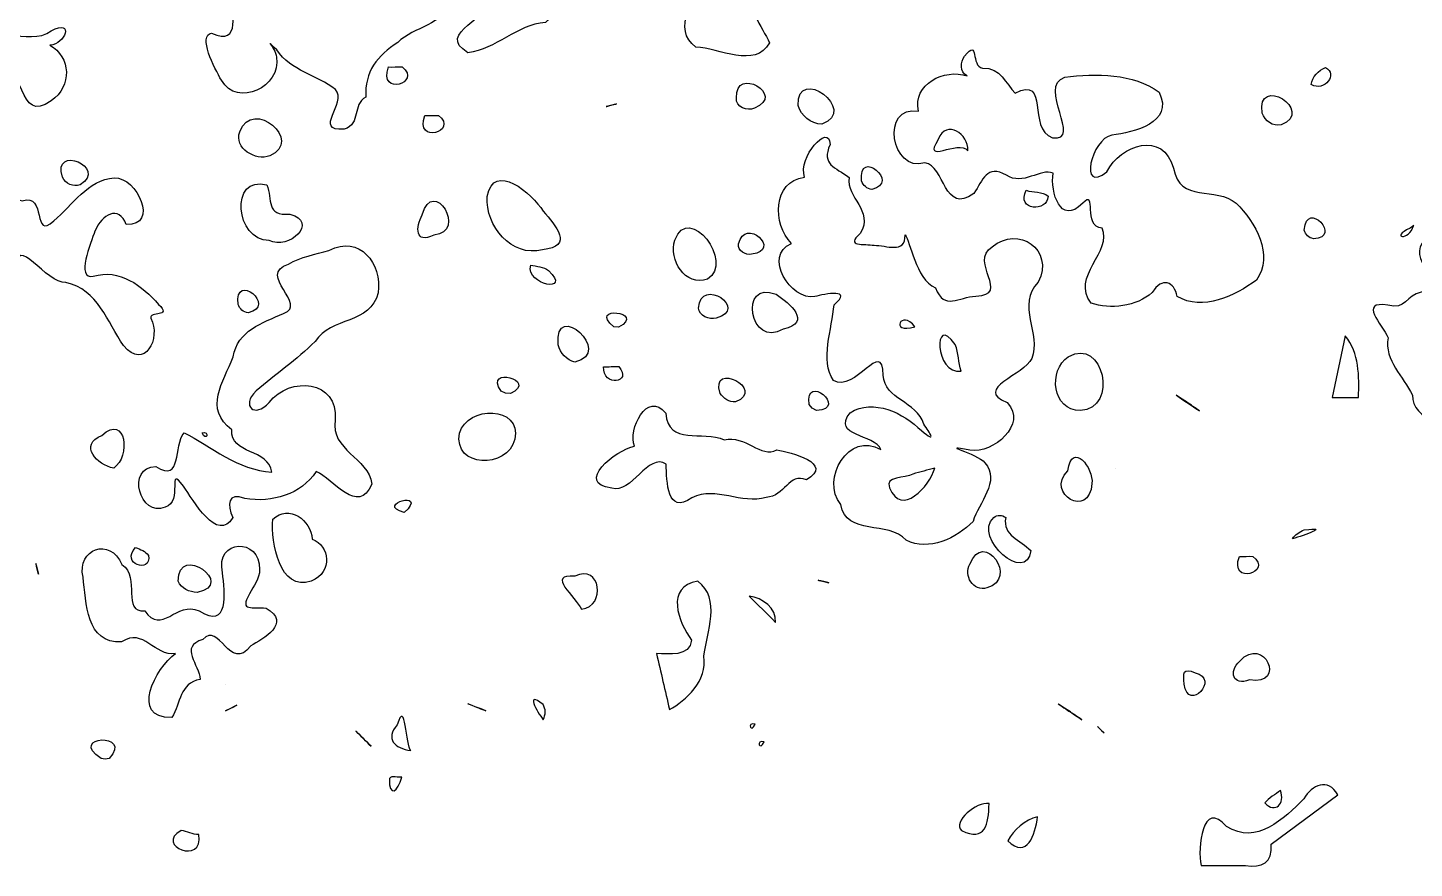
# Model space of a CAD drawing. Header units: centimetres. Extents: x -10.8 to 7.1, y -6.8 to 6.6.
# Drawn here: x 4.316 to 6.189, y -3.672 to -2.536 of the extents above; entities that cross this region are included whole.
import ezdxf

# ---------------------------------------------------------------- set-up
doc = ezdxf.new("R2010")
doc.units = ezdxf.units.CM
doc.header["$MEASUREMENT"] = 0
doc.layers.add('Layer 1', color=7, linetype='Continuous')

msp = doc.modelspace()

# ---------------------------------------------------------------- linework, layer by layer
at = {"layer": 'Layer 1'}
for points, knots in [([(4.99294, -2.31314), (4.96408, -2.28525), (4.92739, -2.31764), (4.92116, -2.34371), (4.92116, -2.34371), (4.90076, -2.35553), (4.92448, -2.40089), (4.8873, -2.38538), (4.8873, -2.38538), (4.86462, -2.39918), (4.88718, -2.45738), (4.84408, -2.43709), (4.84408, -2.43709), (4.81218, -2.44598), (4.83576, -2.49399), (4.81151, -2.5073), (4.81151, -2.5073), (4.82644, -2.46663), (4.79527, -2.4284), (4.75398, -2.42722), (4.75398, -2.42722), (4.7174, -2.41538), (4.69341, -2.44945), (4.70575, -2.47947), (4.70575, -2.47947), (4.67449, -2.47419), (4.63467, -2.46385), (4.62869, -2.42695), (4.62869, -2.42695), (4.63778, -2.38119), (4.65529, -2.47462), (4.67782, -2.43309), (4.67782, -2.43309), (4.70059, -2.38927), (4.64803, -2.37317), (4.61986, -2.36184), (4.61986, -2.36184), (4.58355, -2.34779), (4.54706, -2.42109), (4.58501, -2.42871), (4.58501, -2.42871), (4.61522, -2.4319), (4.56789, -2.46894), (4.58578, -2.48914), (4.58578, -2.48914), (4.59334, -2.51341), (4.60473, -2.56267), (4.56423, -2.54361), (4.56423, -2.54361), (4.54538, -2.54674), (4.56796, -2.59119), (4.57741, -2.60732), (4.57741, -2.60732), (4.59907, -2.64534), (4.65897, -2.61555), (4.6518, -2.57628), (4.6518, -2.57628), (4.65009, -2.5611), (4.63238, -2.54835), (4.6522, -2.5663), (4.6522, -2.5663), (4.67139, -2.59528), (4.70681, -2.60022), (4.73158, -2.61984), (4.73158, -2.61984), (4.74827, -2.63833), (4.70018, -2.67627), (4.74328, -2.67365), (4.74328, -2.67365), (4.76682, -2.66578), (4.75342, -2.6407), (4.77265, -2.6301), (4.77265, -2.6301), (4.77039, -2.59653), (4.78832, -2.57346), (4.81578, -2.55637), (4.81578, -2.55637), (4.83725, -2.53449), (4.87832, -2.53342), (4.88721, -2.50011), (4.88721, -2.50011), (4.89105, -2.4877), (4.8603, -2.45449), (4.88698, -2.47571), (4.88698, -2.47571), (4.901, -2.49623), (4.92306, -2.49264), (4.94174, -2.4936), (4.94174, -2.4936), (4.94508, -2.5244), (4.86461, -2.54258), (4.91053, -2.5702), (4.91053, -2.5702), (4.94867, -2.5661), (4.97621, -2.5319), (5.01502, -2.52951), (5.01502, -2.52951), (5.03662, -2.51268), (5.0071, -2.46965), (5.04455, -2.47154), (5.04455, -2.47154), (5.08258, -2.45377), (5.0641, -2.41558), (5.03414, -2.40528), (5.03414, -2.40528), (5.02858, -2.38289), (5.01069, -2.36161), (4.99755, -2.35172), (4.99755, -2.35172), (4.99992, -2.339), (5.0029, -2.32358), (4.99294, -2.31312), (4.99294, -2.31312), (4.99294, -2.31312), (4.99294, -2.31314), (4.99294, -2.31314)], [0, 0, 0, 0, 0.0333333, 0.0333333, 0.0333333, 0.0333333, 0.0666667, 0.0666667, 0.0666667, 0.0666667, 0.1, 0.1, 0.1, 0.1, 0.1333333, 0.1333333, 0.1333333, 0.1333333, 0.1666667, 0.1666667, 0.1666667, 0.1666667, 0.2, 0.2, 0.2, 0.2, 0.2333333, 0.2333333, 0.2333333, 0.2333333, 0.2666667, 0.2666667, 0.2666667, 0.2666667, 0.3, 0.3, 0.3, 0.3, 0.3333333, 0.3333333, 0.3333333, 0.3333333, 0.3666667, 0.3666667, 0.3666667, 0.3666667, 0.4, 0.4, 0.4, 0.4, 0.4333333, 0.4333333, 0.4333333, 0.4333333, 0.4666667, 0.4666667, 0.4666667, 0.4666667, 0.5, 0.5, 0.5, 0.5, 0.5333333, 0.5333333, 0.5333333, 0.5333333, 0.5666667, 0.5666667, 0.5666667, 0.5666667, 0.6, 0.6, 0.6, 0.6, 0.6333333, 0.6333333, 0.6333333, 0.6333333, 0.6666667, 0.6666667, 0.6666667, 0.6666667, 0.7, 0.7, 0.7, 0.7, 0.7333333, 0.7333333, 0.7333333, 0.7333333, 0.7666667, 0.7666667, 0.7666667, 0.7666667, 0.8, 0.8, 0.8, 0.8, 0.8333333, 0.8333333, 0.8333333, 0.8333333, 0.8666667, 0.8666667, 0.8666667, 0.8666667, 0.9, 0.9, 0.9, 0.9, 0.9333333, 0.9333333, 0.9333333, 0.9333333, 1, 1, 1, 1]), ([(4.31351, -2.50822), (4.33965, -2.47589), (4.29441, -2.43265), (4.26039, -2.45277), (4.26039, -2.45277), (4.23369, -2.45612), (4.20414, -2.48355), (4.22944, -2.50726), (4.22944, -2.50726), (4.22092, -2.54022), (4.22626, -2.59592), (4.27358, -2.57957), (4.27358, -2.57957), (4.31229, -2.58145), (4.3016, -2.66946), (4.34763, -2.63501), (4.34763, -2.63501), (4.37626, -2.61579), (4.374, -2.57581), (4.34575, -2.55986), (4.34575, -2.55986), (4.36678, -2.55944), (4.37911, -2.52414), (4.34769, -2.54043), (4.34769, -2.54043), (4.33195, -2.55326), (4.31074, -2.546), (4.29196, -2.54788), (4.29196, -2.54788), (4.27602, -2.5412), (4.26948, -2.50601), (4.30014, -2.51513), (4.30014, -2.51513), (4.30014, -2.51513), (4.30725, -2.51253), (4.30725, -2.51253), (4.30725, -2.51253), (4.30725, -2.51253), (4.31352, -2.50822), (4.31352, -2.50822), (4.31352, -2.50822), (4.31352, -2.50822), (4.31351, -2.50822), (4.31351, -2.50822)], [0, 0, 0, 0, 0.0833333, 0.0833333, 0.0833333, 0.0833333, 0.1666667, 0.1666667, 0.1666667, 0.1666667, 0.25, 0.25, 0.25, 0.25, 0.3333333, 0.3333333, 0.3333333, 0.3333333, 0.4166667, 0.4166667, 0.4166667, 0.4166667, 0.5, 0.5, 0.5, 0.5, 0.5833333, 0.5833333, 0.5833333, 0.5833333, 0.6666667, 0.6666667, 0.6666667, 0.6666667, 0.75, 0.75, 0.75, 0.75, 0.8333333, 0.8333333, 0.8333333, 0.8333333, 1, 1, 1, 1]), ([(5.23676, -2.47071), (5.21417, -2.4912), (5.18524, -2.53944), (5.21843, -2.56253), (5.21843, -2.56253), (5.24885, -2.56388), (5.29916, -2.59229), (5.31765, -2.55678), (5.31765, -2.55678), (5.3092, -2.53564), (5.27996, -2.50622), (5.30706, -2.48228), (5.30706, -2.48228), (5.28446, -2.47561), (5.26075, -2.46263), (5.23675, -2.47071), (5.23675, -2.47071), (5.23675, -2.47071), (5.23676, -2.47071), (5.23676, -2.47071)], [0, 0, 0, 0, 0.1666667, 0.1666667, 0.1666667, 0.1666667, 0.3333333, 0.3333333, 0.3333333, 0.3333333, 0.5, 0.5, 0.5, 0.5, 0.6666667, 0.6666667, 0.6666667, 0.6666667, 1, 1, 1, 1]), ([(5.75538, -2.48364), (5.70913, -2.48402), (5.75484, -2.55429), (5.76772, -2.50666), (5.76772, -2.50666), (5.77449, -2.49379), (5.77368, -2.48082), (5.75538, -2.48364)], [0, 0, 0, 0, 0.3333333, 0.3333333, 0.3333333, 0.3333333, 1, 1, 1, 1]), ([(5.58457, -2.60139), (5.55408, -2.59132), (5.51079, -2.6125), (5.51897, -2.6491), (5.51897, -2.6491), (5.46755, -2.63961), (5.48171, -2.73373), (5.52773, -2.71878), (5.52773, -2.71878), (5.55444, -2.72288), (5.55325, -2.78981), (5.59387, -2.76044), (5.59387, -2.76044), (5.60582, -2.74211), (5.61123, -2.72096), (5.63788, -2.73545), (5.63788, -2.73545), (5.65948, -2.75088), (5.68418, -2.7255), (5.7007, -2.73282), (5.7007, -2.73282), (5.69732, -2.75828), (5.71006, -2.80471), (5.74089, -2.77351), (5.74089, -2.77351), (5.76048, -2.75316), (5.74089, -2.80556), (5.76689, -2.80729), (5.76689, -2.80729), (5.78244, -2.83684), (5.72368, -2.87411), (5.75235, -2.90829), (5.75235, -2.90829), (5.7773, -2.91755), (5.8139, -2.91302), (5.8346, -2.89412), (5.8346, -2.89412), (5.84797, -2.8727), (5.86456, -2.8791), (5.86843, -2.89948), (5.86843, -2.89948), (5.9025, -2.92007), (5.94682, -2.89835), (5.97534, -2.8775), (5.97534, -2.8775), (5.99954, -2.84346), (5.97385, -2.7987), (5.94822, -2.77361), (5.94822, -2.77361), (5.92075, -2.75005), (5.87147, -2.77417), (5.86352, -2.72616), (5.86352, -2.72616), (5.84963, -2.67499), (5.79204, -2.69435), (5.77345, -2.73112), (5.77345, -2.73112), (5.73498, -2.76203), (5.75246, -2.68566), (5.78025, -2.68166), (5.78025, -2.68166), (5.80964, -2.67746), (5.86477, -2.6656), (5.84394, -2.62338), (5.84394, -2.62338), (5.80955, -2.59779), (5.75813, -2.5981), (5.71659, -2.60307), (5.71659, -2.60307), (5.6786, -2.61593), (5.74176, -2.6906), (5.69998, -2.68518), (5.69998, -2.68518), (5.66493, -2.67247), (5.69676, -2.60093), (5.6494, -2.62465), (5.6494, -2.62465), (5.63713, -2.6126), (5.63027, -2.58989), (5.6056, -2.59087), (5.6056, -2.59087), (5.58903, -2.58868), (5.60127, -2.5496), (5.5812, -2.57472), (5.5812, -2.57472), (5.5756, -2.58274), (5.57447, -2.59637), (5.58456, -2.60139), (5.58456, -2.60139), (5.58456, -2.60139), (5.58457, -2.60139), (5.58457, -2.60139)], [0, 0, 0, 0, 0.0416667, 0.0416667, 0.0416667, 0.0416667, 0.0833333, 0.0833333, 0.0833333, 0.0833333, 0.125, 0.125, 0.125, 0.125, 0.1666667, 0.1666667, 0.1666667, 0.1666667, 0.2083333, 0.2083333, 0.2083333, 0.2083333, 0.25, 0.25, 0.25, 0.25, 0.2916667, 0.2916667, 0.2916667, 0.2916667, 0.3333333, 0.3333333, 0.3333333, 0.3333333, 0.375, 0.375, 0.375, 0.375, 0.4166667, 0.4166667, 0.4166667, 0.4166667, 0.4583333, 0.4583333, 0.4583333, 0.4583333, 0.5, 0.5, 0.5, 0.5, 0.5416667, 0.5416667, 0.5416667, 0.5416667, 0.5833333, 0.5833333, 0.5833333, 0.5833333, 0.625, 0.625, 0.625, 0.625, 0.6666667, 0.6666667, 0.6666667, 0.6666667, 0.7083333, 0.7083333, 0.7083333, 0.7083333, 0.75, 0.75, 0.75, 0.75, 0.7916667, 0.7916667, 0.7916667, 0.7916667, 0.8333333, 0.8333333, 0.8333333, 0.8333333, 0.875, 0.875, 0.875, 0.875, 0.9166667, 0.9166667, 0.9166667, 0.9166667, 1, 1, 1, 1]), ([(4.80326, -2.58946), (4.78856, -2.62978), (4.84969, -2.61076), (4.82142, -2.58946), (4.82142, -2.58946), (4.81537, -2.58931), (4.80931, -2.58962), (4.80326, -2.58946)], [0, 0, 0, 0, 0.3333333, 0.3333333, 0.3333333, 0.3333333, 1, 1, 1, 1]), ([(5.29754, -2.64516), (5.34104, -2.62724), (5.27094, -2.58729), (5.27303, -2.63126), (5.27303, -2.63126), (5.27188, -2.64369), (5.28777, -2.6496), (5.29754, -2.64516)], [0, 0, 0, 0, 0.3333333, 0.3333333, 0.3333333, 0.3333333, 1, 1, 1, 1]), ([(5.38832, -2.66658), (5.43938, -2.64831), (5.35398, -2.58559), (5.35651, -2.6416), (5.35651, -2.6416), (5.36035, -2.6554), (5.3738, -2.66657), (5.38832, -2.66658)], [0, 0, 0, 0, 0.3333333, 0.3333333, 0.3333333, 0.3333333, 1, 1, 1, 1]), ([(6.00871, -2.66783), (6.05603, -2.64804), (5.97462, -2.59901), (5.98331, -2.65179), (5.98331, -2.65179), (5.9865, -2.66216), (5.99772, -2.67025), (6.00871, -2.66783)], [0, 0, 0, 0, 0.3333333, 0.3333333, 0.3333333, 0.3333333, 1, 1, 1, 1]), ([(6.04961, -2.61332), (6.06761, -2.62339), (6.08604, -2.59892), (6.06867, -2.59016), (6.06867, -2.59016), (6.05944, -2.59407), (6.05063, -2.60296), (6.04961, -2.61332)], [0, 0, 0, 0, 0.3333333, 0.3333333, 0.3333333, 0.3333333, 1, 1, 1, 1]), ([(4.64276, -2.70945), (4.68938, -2.68974), (4.61982, -2.63003), (4.60213, -2.67694), (4.60213, -2.67694), (4.59443, -2.69902), (4.62375, -2.71705), (4.64276, -2.70945)], [0, 0, 0, 0, 0.3333333, 0.3333333, 0.3333333, 0.3333333, 1, 1, 1, 1]), ([(5.097, -2.6429), (5.11668, -2.63798), (5.11448, -2.63853), (5.09804, -2.64264), (5.09804, -2.64264), (5.09804, -2.64264), (5.097, -2.6429), (5.097, -2.6429)], [0, 0, 0, 0, 0.3333333, 0.3333333, 0.3333333, 0.3333333, 1, 1, 1, 1]), ([(4.85237, -2.65483), (4.83767, -2.69515), (4.8988, -2.67613), (4.87053, -2.65483), (4.87053, -2.65483), (4.86448, -2.65468), (4.85842, -2.65499), (4.85237, -2.65483)], [0, 0, 0, 0, 0.3333333, 0.3333333, 0.3333333, 0.3333333, 1, 1, 1, 1]), ([(5.5858, -2.70254), (5.57285, -2.68615), (5.52295, -2.72306), (5.54564, -2.68734), (5.54564, -2.68734), (5.55684, -2.65916), (5.58723, -2.68041), (5.5858, -2.70254)], [0, 0, 0, 0, 0.3333333, 0.3333333, 0.3333333, 0.3333333, 1, 1, 1, 1]), ([(4.2083, -2.75123), (4.25356, -2.72846), (4.21111, -2.6727), (4.17297, -2.70199), (4.17297, -2.70199), (4.13481, -2.71109), (4.10877, -2.74229), (4.08509, -2.76447), (4.08509, -2.76447), (4.06177, -2.7554), (4.01414, -2.7629), (4.03802, -2.79631), (4.03802, -2.79631), (4.05483, -2.81886), (4.08155, -2.79667), (4.09114, -2.78803), (4.09114, -2.78803), (4.12599, -2.79742), (4.1618, -2.80981), (4.1888, -2.83409), (4.1888, -2.83409), (4.15066, -2.86688), (4.19636, -2.9151), (4.23513, -2.92358), (4.23513, -2.92358), (4.27611, -2.95008), (4.31142, -2.90155), (4.30181, -2.86252), (4.30181, -2.86252), (4.29768, -2.81128), (4.34203, -2.88331), (4.36727, -2.88067), (4.36727, -2.88067), (4.41072, -2.89006), (4.42336, -2.93382), (4.44533, -2.9658), (4.44533, -2.9658), (4.47338, -3.00033), (4.49653, -2.95575), (4.48211, -2.92869), (4.48211, -2.92869), (4.47929, -2.91956), (4.5118, -2.92798), (4.49253, -2.91013), (4.49253, -2.91013), (4.47094, -2.88502), (4.43929, -2.8614), (4.40428, -2.87209), (4.40428, -2.87209), (4.38065, -2.87688), (4.40093, -2.82648), (4.4067, -2.8114), (4.4067, -2.8114), (4.41589, -2.78832), (4.43883, -2.77543), (4.44901, -2.80236), (4.44901, -2.80236), (4.49355, -2.80427), (4.46362, -2.7378), (4.43274, -2.73938), (4.43274, -2.73938), (4.39691, -2.74167), (4.37658, -2.7763), (4.35095, -2.7971), (4.35095, -2.7971), (4.32125, -2.82535), (4.34216, -2.75825), (4.3085, -2.77044), (4.3085, -2.77044), (4.27332, -2.75971), (4.23191, -2.76659), (4.20305, -2.78233), (4.20305, -2.78233), (4.20134, -2.77215), (4.20275, -2.76007), (4.20831, -2.75125), (4.20831, -2.75125), (4.20831, -2.75125), (4.2083, -2.75123), (4.2083, -2.75123)], [0, 0, 0, 0, 0.047619, 0.047619, 0.047619, 0.047619, 0.0952381, 0.0952381, 0.0952381, 0.0952381, 0.1428571, 0.1428571, 0.1428571, 0.1428571, 0.1904762, 0.1904762, 0.1904762, 0.1904762, 0.2380952, 0.2380952, 0.2380952, 0.2380952, 0.2857143, 0.2857143, 0.2857143, 0.2857143, 0.3333333, 0.3333333, 0.3333333, 0.3333333, 0.3809524, 0.3809524, 0.3809524, 0.3809524, 0.4285714, 0.4285714, 0.4285714, 0.4285714, 0.4761905, 0.4761905, 0.4761905, 0.4761905, 0.5238095, 0.5238095, 0.5238095, 0.5238095, 0.5714286, 0.5714286, 0.5714286, 0.5714286, 0.6190476, 0.6190476, 0.6190476, 0.6190476, 0.6666667, 0.6666667, 0.6666667, 0.6666667, 0.7142857, 0.7142857, 0.7142857, 0.7142857, 0.7619048, 0.7619048, 0.7619048, 0.7619048, 0.8095238, 0.8095238, 0.8095238, 0.8095238, 0.8571429, 0.8571429, 0.8571429, 0.8571429, 0.9047619, 0.9047619, 0.9047619, 0.9047619, 1, 1, 1, 1]), ([(5.36515, -2.73832), (5.3216, -2.74373), (5.32206, -2.8022), (5.34726, -2.82777), (5.34726, -2.82777), (5.30895, -2.84418), (5.3461, -2.90547), (5.37902, -2.89962), (5.37902, -2.89962), (5.39221, -2.89592), (5.43238, -2.88845), (5.40492, -2.91055), (5.40492, -2.91055), (5.4026, -2.94317), (5.38557, -2.98631), (5.40402, -3.01274), (5.40402, -3.01274), (5.43342, -3.03121), (5.47058, -2.9539), (5.47145, -3.00586), (5.47145, -3.00586), (5.47314, -3.03928), (5.5166, -3.04077), (5.52611, -3.07174), (5.52611, -3.07174), (5.5347, -3.08376), (5.54439, -3.09849), (5.52301, -3.08069), (5.52301, -3.08069), (5.49848, -3.05657), (5.4584, -3.03703), (5.42658, -3.05644), (5.42658, -3.05644), (5.40096, -3.08908), (5.45997, -3.08504), (5.46835, -3.10625), (5.46835, -3.10625), (5.42479, -3.08039), (5.38669, -3.14625), (5.41391, -3.18056), (5.41391, -3.18056), (5.42148, -3.22362), (5.47799, -3.20161), (5.50252, -3.22864), (5.50252, -3.22864), (5.53239, -3.24439), (5.57117, -3.22569), (5.59274, -3.20326), (5.59274, -3.20326), (5.59985, -3.17831), (5.63036, -3.14928), (5.60876, -3.12414), (5.60876, -3.12414), (5.5976, -3.11104), (5.54325, -3.09851), (5.58852, -3.10708), (5.58852, -3.10708), (5.61967, -3.11207), (5.66681, -3.07202), (5.63878, -3.04281), (5.63878, -3.04281), (5.59198, -3.02362), (5.66286, -3.00558), (5.67197, -2.98333), (5.67197, -2.98333), (5.68532, -2.94965), (5.65027, -2.91122), (5.68086, -2.88018), (5.68086, -2.88018), (5.70284, -2.83627), (5.65394, -2.80287), (5.61869, -2.83229), (5.61869, -2.83229), (5.5858, -2.8532), (5.64582, -2.89743), (5.59636, -2.89888), (5.59636, -2.89888), (5.57361, -2.90017), (5.55392, -2.91905), (5.54188, -2.88798), (5.54188, -2.88798), (5.51465, -2.87526), (5.50846, -2.82456), (5.50084, -2.81633), (5.50084, -2.81633), (5.50148, -2.84268), (5.47524, -2.82997), (5.45927, -2.83035), (5.45927, -2.83035), (5.44602, -2.82783), (5.41887, -2.83294), (5.44043, -2.81442), (5.44043, -2.81442), (5.45909, -2.78275), (5.42102, -2.76658), (5.42516, -2.73866), (5.42516, -2.73866), (5.40643, -2.72425), (5.38748, -2.722), (5.39958, -2.6941), (5.39958, -2.6941), (5.39819, -2.66371), (5.35575, -2.71194), (5.36515, -2.73831), (5.36515, -2.73831), (5.36515, -2.73831), (5.36515, -2.73832), (5.36515, -2.73832)], [0, 0, 0, 0, 0.0357143, 0.0357143, 0.0357143, 0.0357143, 0.0714286, 0.0714286, 0.0714286, 0.0714286, 0.1071429, 0.1071429, 0.1071429, 0.1071429, 0.1428571, 0.1428571, 0.1428571, 0.1428571, 0.1785714, 0.1785714, 0.1785714, 0.1785714, 0.2142857, 0.2142857, 0.2142857, 0.2142857, 0.25, 0.25, 0.25, 0.25, 0.2857143, 0.2857143, 0.2857143, 0.2857143, 0.3214286, 0.3214286, 0.3214286, 0.3214286, 0.3571429, 0.3571429, 0.3571429, 0.3571429, 0.3928571, 0.3928571, 0.3928571, 0.3928571, 0.4285714, 0.4285714, 0.4285714, 0.4285714, 0.4642857, 0.4642857, 0.4642857, 0.4642857, 0.5, 0.5, 0.5, 0.5, 0.5357143, 0.5357143, 0.5357143, 0.5357143, 0.5714286, 0.5714286, 0.5714286, 0.5714286, 0.6071429, 0.6071429, 0.6071429, 0.6071429, 0.6428571, 0.6428571, 0.6428571, 0.6428571, 0.6785714, 0.6785714, 0.6785714, 0.6785714, 0.7142857, 0.7142857, 0.7142857, 0.7142857, 0.75, 0.75, 0.75, 0.75, 0.7857143, 0.7857143, 0.7857143, 0.7857143, 0.8214286, 0.8214286, 0.8214286, 0.8214286, 0.8571429, 0.8571429, 0.8571429, 0.8571429, 0.8928571, 0.8928571, 0.8928571, 0.8928571, 0.9285714, 0.9285714, 0.9285714, 0.9285714, 1, 1, 1, 1]), ([(4.38665, -2.74849), (4.42528, -2.72521), (4.34837, -2.69313), (4.36277, -2.73841), (4.36277, -2.73841), (4.36681, -2.7469), (4.37765, -2.75243), (4.38665, -2.74849)], [0, 0, 0, 0, 0.3333333, 0.3333333, 0.3333333, 0.3333333, 1, 1, 1, 1]), ([(5.01212, -2.78406), (4.99749, -2.76097), (4.94551, -2.71546), (4.93652, -2.76459), (4.93652, -2.76459), (4.93407, -2.80389), (4.96912, -2.84735), (5.01109, -2.83632), (5.01109, -2.83632), (5.05468, -2.83197), (5.02863, -2.8039), (5.01213, -2.78406), (5.01213, -2.78406), (5.01213, -2.78406), (5.01212, -2.78406), (5.01212, -2.78406)], [0, 0, 0, 0, 0.2, 0.2, 0.2, 0.2, 0.4, 0.4, 0.4, 0.4, 0.6, 0.6, 0.6, 0.6, 1, 1, 1, 1]), ([(5.45595, -2.75475), (5.49566, -2.74602), (5.43689, -2.69794), (5.44222, -2.74334), (5.44222, -2.74334), (5.44416, -2.74927), (5.44951, -2.75434), (5.45595, -2.75475)], [0, 0, 0, 0, 0.3333333, 0.3333333, 0.3333333, 0.3333333, 1, 1, 1, 1]), ([(6.26081, -2.75001), (6.23815, -2.78868), (6.29773, -2.76607), (6.30089, -2.80033), (6.30089, -2.80033), (6.32153, -2.81313), (6.33779, -2.84989), (6.30124, -2.85601), (6.30124, -2.85601), (6.26214, -2.86951), (6.23659, -2.9205), (6.22595, -2.94387), (6.22595, -2.94387), (6.19436, -2.9436), (6.2233, -3.00092), (6.24921, -2.99557), (6.24921, -2.99557), (6.27556, -2.99725), (6.28465, -3.04484), (6.26592, -3.04351), (6.26592, -3.04351), (6.26329, -3.01385), (6.21007, -3.00267), (6.23086, -3.0434), (6.23086, -3.0434), (6.24707, -3.08931), (6.18398, -3.06412), (6.18621, -3.03261), (6.18621, -3.03261), (6.17404, -3.00772), (6.14808, -2.9859), (6.15323, -2.95529), (6.15323, -2.95529), (6.145, -2.93676), (6.11259, -2.90536), (6.15311, -2.91103), (6.15311, -2.91103), (6.17712, -2.9184), (6.17757, -2.89759), (6.19794, -2.89347), (6.19794, -2.89347), (6.23936, -2.88416), (6.17289, -2.8477), (6.20428, -2.82253), (6.20428, -2.82253), (6.23538, -2.80782), (6.23976, -2.77668), (6.22782, -2.74586), (6.22782, -2.74586), (6.22251, -2.721), (6.25235, -2.74963), (6.26078, -2.75002), (6.26078, -2.75002), (6.26078, -2.75002), (6.26081, -2.75001), (6.26081, -2.75001)], [0, 0, 0, 0, 0.0666667, 0.0666667, 0.0666667, 0.0666667, 0.1333333, 0.1333333, 0.1333333, 0.1333333, 0.2, 0.2, 0.2, 0.2, 0.2666667, 0.2666667, 0.2666667, 0.2666667, 0.3333333, 0.3333333, 0.3333333, 0.3333333, 0.4, 0.4, 0.4, 0.4, 0.4666667, 0.4666667, 0.4666667, 0.4666667, 0.5333333, 0.5333333, 0.5333333, 0.5333333, 0.6, 0.6, 0.6, 0.6, 0.6666667, 0.6666667, 0.6666667, 0.6666667, 0.7333333, 0.7333333, 0.7333333, 0.7333333, 0.8, 0.8, 0.8, 0.8, 0.8666667, 0.8666667, 0.8666667, 0.8666667, 1, 1, 1, 1]), ([(4.63881, -2.74876), (4.58835, -2.73472), (4.59611, -2.82464), (4.64198, -2.82376), (4.64198, -2.82376), (4.66786, -2.83803), (4.71029, -2.79865), (4.6698, -2.78817), (4.6698, -2.78817), (4.637, -2.79137), (4.64693, -2.76825), (4.63881, -2.74876)], [0, 0, 0, 0, 0.25, 0.25, 0.25, 0.25, 0.5, 0.5, 0.5, 0.5, 1, 1, 1, 1]), ([(4.86423, -2.81644), (4.91115, -2.81301), (4.86312, -2.73592), (4.84871, -2.78939), (4.84871, -2.78939), (4.83997, -2.80541), (4.83851, -2.82952), (4.86423, -2.81644)], [0, 0, 0, 0, 0.3333333, 0.3333333, 0.3333333, 0.3333333, 1, 1, 1, 1]), ([(5.6645, -2.75597), (5.65017, -2.78415), (5.6939, -2.78572), (5.69399, -2.76407), (5.69399, -2.76407), (5.68628, -2.7574), (5.67388, -2.75931), (5.6645, -2.75597)], [0, 0, 0, 0, 0.3333333, 0.3333333, 0.3333333, 0.3333333, 1, 1, 1, 1]), ([(6.0524, -2.82139), (6.09299, -2.82061), (6.04254, -2.76696), (6.04008, -2.80979), (6.04008, -2.80979), (6.04134, -2.81568), (6.04644, -2.8205), (6.0524, -2.82139)], [0, 0, 0, 0, 0.3333333, 0.3333333, 0.3333333, 0.3333333, 1, 1, 1, 1]), ([(5.2341, -2.8759), (5.27112, -2.85351), (5.20886, -2.77197), (5.18971, -2.82354), (5.18971, -2.82354), (5.18119, -2.84971), (5.20387, -2.88674), (5.2341, -2.8759)], [0, 0, 0, 0, 0.3333333, 0.3333333, 0.3333333, 0.3333333, 1, 1, 1, 1]), ([(5.29364, -2.84248), (5.33589, -2.83741), (5.28428, -2.79054), (5.27612, -2.82847), (5.27612, -2.82847), (5.27422, -2.83783), (5.28558, -2.84395), (5.29364, -2.84248)], [0, 0, 0, 0, 0.3333333, 0.3333333, 0.3333333, 0.3333333, 1, 1, 1, 1]), ([(6.18785, -2.80342), (6.18164, -2.82538), (6.15491, -2.82035), (6.18298, -2.80707), (6.18298, -2.80707), (6.18298, -2.80707), (6.18785, -2.80342), (6.18785, -2.80342)], [0, 0, 0, 0, 0.3333333, 0.3333333, 0.3333333, 0.3333333, 1, 1, 1, 1]), ([(4.66804, -2.85578), (4.62437, -2.8699), (4.6957, -2.91114), (4.66135, -2.92232), (4.66135, -2.92232), (4.63271, -2.9356), (4.59918, -2.94509), (4.59349, -2.98119), (4.59349, -2.98119), (4.57972, -3.01528), (4.5534, -3.05115), (4.59175, -3.07978), (4.59175, -3.07978), (4.5881, -3.11269), (4.64216, -3.10527), (4.6454, -3.13678), (4.6454, -3.13678), (4.60007, -3.13424), (4.56278, -3.1017), (4.52695, -3.08344), (4.52695, -3.08344), (4.51222, -3.10135), (4.52526, -3.15158), (4.48909, -3.12913), (4.48909, -3.12913), (4.44797, -3.12942), (4.46769, -3.19909), (4.50141, -3.18405), (4.50141, -3.18405), (4.5267, -3.17751), (4.50244, -3.125), (4.52631, -3.15566), (4.52631, -3.15566), (4.53915, -3.17446), (4.57243, -3.23346), (4.59302, -3.19813), (4.59302, -3.19813), (4.58448, -3.18097), (4.58587, -3.16332), (4.6091, -3.17254), (4.6091, -3.17254), (4.64615, -3.17827), (4.68486, -3.16704), (4.70548, -3.13593), (4.70548, -3.13593), (4.72811, -3.14571), (4.76245, -3.19635), (4.7806, -3.15281), (4.7806, -3.15281), (4.77589, -3.11736), (4.7245, -3.10722), (4.73105, -3.06626), (4.73105, -3.06626), (4.73619, -3.01219), (4.66973, -3.00646), (4.64193, -3.04258), (4.64193, -3.04258), (4.62273, -3.06473), (4.60334, -3.04739), (4.62433, -3.02705), (4.62433, -3.02705), (4.65038, -3.00435), (4.67934, -2.98495), (4.70405, -2.96041), (4.70405, -2.96041), (4.72542, -2.92675), (4.77931, -2.93713), (4.78908, -2.89458), (4.78908, -2.89458), (4.79444, -2.85508), (4.76467, -2.81584), (4.72274, -2.83719), (4.72274, -2.83719), (4.70431, -2.84286), (4.68474, -2.84565), (4.66804, -2.85578)], [0, 0, 0, 0, 0.05, 0.05, 0.05, 0.05, 0.1, 0.1, 0.1, 0.1, 0.15, 0.15, 0.15, 0.15, 0.2, 0.2, 0.2, 0.2, 0.25, 0.25, 0.25, 0.25, 0.3, 0.3, 0.3, 0.3, 0.35, 0.35, 0.35, 0.35, 0.4, 0.4, 0.4, 0.4, 0.45, 0.45, 0.45, 0.45, 0.5, 0.5, 0.5, 0.5, 0.55, 0.55, 0.55, 0.55, 0.6, 0.6, 0.6, 0.6, 0.65, 0.65, 0.65, 0.65, 0.7, 0.7, 0.7, 0.7, 0.75, 0.75, 0.75, 0.75, 0.8, 0.8, 0.8, 0.8, 0.85, 0.85, 0.85, 0.85, 0.9, 0.9, 0.9, 0.9, 1, 1, 1, 1]), ([(4.61372, -2.92149), (4.65343, -2.91276), (4.59466, -2.86468), (4.59999, -2.91008), (4.59999, -2.91008), (4.60193, -2.91601), (4.60728, -2.92108), (4.61372, -2.92149)], [0, 0, 0, 0, 0.3333333, 0.3333333, 0.3333333, 0.3333333, 1, 1, 1, 1]), ([(4.99518, -2.85709), (4.98829, -2.8846), (5.05187, -2.89518), (5.01944, -2.86451), (5.01944, -2.86451), (5.01242, -2.85928), (5.00345, -2.85871), (4.99518, -2.85709)], [0, 0, 0, 0, 0.3333333, 0.3333333, 0.3333333, 0.3333333, 1, 1, 1, 1]), ([(5.2457, -2.92889), (5.29126, -2.91687), (5.22438, -2.87129), (5.22204, -2.91508), (5.22204, -2.91508), (5.22273, -2.92606), (5.23629, -2.93124), (5.2457, -2.92889)], [0, 0, 0, 0, 0.3333333, 0.3333333, 0.3333333, 0.3333333, 1, 1, 1, 1]), ([(5.32662, -2.89651), (5.27549, -2.87548), (5.2912, -2.97147), (5.33641, -2.94353), (5.33641, -2.94353), (5.37601, -2.93473), (5.34496, -2.90834), (5.32662, -2.89651)], [0, 0, 0, 0, 0.3333333, 0.3333333, 0.3333333, 0.3333333, 1, 1, 1, 1]), ([(5.05482, -2.98811), (5.10882, -2.97578), (5.02659, -2.90163), (5.03219, -2.9649), (5.03219, -2.9649), (5.03498, -2.9758), (5.04363, -2.98557), (5.05482, -2.98811)], [0, 0, 0, 0, 0.3333333, 0.3333333, 0.3333333, 0.3333333, 1, 1, 1, 1]), ([(5.11392, -2.94111), (5.1531, -2.92027), (5.07107, -2.91067), (5.1075, -2.9406), (5.1075, -2.9406), (5.1075, -2.9406), (5.11392, -2.94111), (5.11392, -2.94111)], [0, 0, 0, 0, 0.3333333, 0.3333333, 0.3333333, 0.3333333, 1, 1, 1, 1]), ([(5.57663, -3.00024), (5.54112, -3.00669), (5.53823, -2.91982), (5.56867, -2.96432), (5.56867, -2.96432), (5.57326, -2.97582), (5.57299, -2.98849), (5.57663, -3.00024)], [0, 0, 0, 0, 0.3333333, 0.3333333, 0.3333333, 0.3333333, 1, 1, 1, 1]), ([(5.73768, -3.05362), (5.78959, -3.05124), (5.76914, -2.95304), (5.72138, -2.98083), (5.72138, -2.98083), (5.69384, -2.99908), (5.69947, -3.05412), (5.73768, -3.05362)], [0, 0, 0, 0, 0.3333333, 0.3333333, 0.3333333, 0.3333333, 1, 1, 1, 1]), ([(6.11333, -3.03603), (6.11333, -3.03603), (6.07755, -3.03603), (6.07755, -3.03603), (6.07755, -3.03603), (6.07755, -3.03603), (6.09544, -2.95254), (6.09544, -2.95254), (6.09544, -2.95254), (6.11452, -2.9758), (6.11429, -3.0076), (6.11333, -3.03603)], [0, 0, 0, 0, 0.25, 0.25, 0.25, 0.25, 0.5, 0.5, 0.5, 0.5, 1, 1, 1, 1]), ([(4.96782, -3.0306), (5.00665, -3.01281), (4.93116, -2.99244), (4.95523, -3.02732), (4.95523, -3.02732), (4.95523, -3.02732), (4.96122, -3.03016), (4.96122, -3.03016), (4.96122, -3.03016), (4.96122, -3.03016), (4.96783, -3.0306), (4.96783, -3.0306), (4.96783, -3.0306), (4.96783, -3.0306), (4.96782, -3.0306), (4.96782, -3.0306)], [0, 0, 0, 0, 0.2, 0.2, 0.2, 0.2, 0.4, 0.4, 0.4, 0.4, 0.6, 0.6, 0.6, 0.6, 1, 1, 1, 1]), ([(5.09369, -2.99428), (5.0923, -3.02238), (5.13393, -3.01608), (5.11405, -2.99414), (5.11405, -2.99414), (5.10724, -2.99316), (5.10049, -2.99538), (5.09369, -2.99428)], [0, 0, 0, 0, 0.3333333, 0.3333333, 0.3333333, 0.3333333, 1, 1, 1, 1]), ([(5.2719, -3.04181), (5.31467, -3.02511), (5.23676, -2.9854), (5.25102, -3.03043), (5.25102, -3.03043), (5.25554, -3.03727), (5.26348, -3.04236), (5.2719, -3.04181)], [0, 0, 0, 0, 0.3333333, 0.3333333, 0.3333333, 0.3333333, 1, 1, 1, 1]), ([(5.38133, -3.05362), (5.42512, -3.051), (5.36438, -3.00154), (5.37144, -3.04522), (5.37144, -3.04522), (5.37144, -3.04522), (5.37547, -3.05053), (5.37547, -3.05053), (5.37547, -3.05053), (5.37547, -3.05053), (5.38133, -3.05363), (5.38133, -3.05363), (5.38133, -3.05363), (5.38133, -3.05363), (5.38133, -3.05362), (5.38133, -3.05362)], [0, 0, 0, 0, 0.2, 0.2, 0.2, 0.2, 0.4, 0.4, 0.4, 0.4, 0.6, 0.6, 0.6, 0.6, 1, 1, 1, 1]), ([(5.1353, -3.10162), (5.11015, -3.10674), (5.05361, -3.15219), (5.10464, -3.15819), (5.10464, -3.15819), (5.13118, -3.16745), (5.1539, -3.10937), (5.17802, -3.12601), (5.17802, -3.12601), (5.17956, -3.14933), (5.17822, -3.19533), (5.21296, -3.17127), (5.21296, -3.17127), (5.24593, -3.15547), (5.27943, -3.18093), (5.3132, -3.17081), (5.3132, -3.17081), (5.33886, -3.16984), (5.34362, -3.13637), (5.3676, -3.14729), (5.3676, -3.14729), (5.40618, -3.12483), (5.34629, -3.10989), (5.32763, -3.10682), (5.32763, -3.10682), (5.30626, -3.11844), (5.28467, -3.08593), (5.25663, -3.093), (5.25663, -3.093), (5.22756, -3.07999), (5.18045, -3.10142), (5.17774, -3.05709), (5.17774, -3.05709), (5.15218, -3.02517), (5.12639, -3.07985), (5.1353, -3.10163), (5.1353, -3.10163), (5.1353, -3.10163), (5.1353, -3.10162), (5.1353, -3.10162)], [0, 0, 0, 0, 0.0909091, 0.0909091, 0.0909091, 0.0909091, 0.1818182, 0.1818182, 0.1818182, 0.1818182, 0.2727273, 0.2727273, 0.2727273, 0.2727273, 0.3636364, 0.3636364, 0.3636364, 0.3636364, 0.4545455, 0.4545455, 0.4545455, 0.4545455, 0.5454545, 0.5454545, 0.5454545, 0.5454545, 0.6363636, 0.6363636, 0.6363636, 0.6363636, 0.7272727, 0.7272727, 0.7272727, 0.7272727, 0.8181818, 0.8181818, 0.8181818, 0.8181818, 1, 1, 1, 1]), ([(5.89872, -3.05392), (5.88412, -3.04419), (5.84656, -3.01915), (5.88083, -3.04199), (5.88083, -3.04199), (5.88679, -3.04597), (5.89276, -3.04994), (5.89872, -3.05392)], [0, 0, 0, 0, 0.3333333, 0.3333333, 0.3333333, 0.3333333, 1, 1, 1, 1]), ([(4.89907, -3.08411), (4.89014, -3.13101), (4.9638, -3.13302), (4.97369, -3.09232), (4.97369, -3.09232), (4.98365, -3.04679), (4.90933, -3.04646), (4.89907, -3.08411)], [0, 0, 0, 0, 0.3333333, 0.3333333, 0.3333333, 0.3333333, 1, 1, 1, 1]), ([(4.43196, -3.13124), (4.45493, -3.1164), (4.44907, -3.05687), (4.41618, -3.08719), (4.41618, -3.08719), (4.38397, -3.09957), (4.40997, -3.12792), (4.43196, -3.13124)], [0, 0, 0, 0, 0.3333333, 0.3333333, 0.3333333, 0.3333333, 1, 1, 1, 1]), ([(5.72051, -3.13493), (5.68996, -3.16634), (5.75011, -3.20079), (5.75326, -3.1522), (5.75326, -3.1522), (5.75609, -3.1314), (5.7264, -3.09368), (5.72051, -3.13493)], [0, 0, 0, 0, 0.3333333, 0.3333333, 0.3333333, 0.3333333, 1, 1, 1, 1]), ([(5.54111, -3.13124), (5.53414, -3.15598), (5.49564, -3.19813), (5.48003, -3.15779), (5.48003, -3.15779), (5.47257, -3.14196), (5.50137, -3.14514), (5.51144, -3.13933), (5.51144, -3.13933), (5.52133, -3.13663), (5.53122, -3.13393), (5.54111, -3.13124)], [0, 0, 0, 0, 0.25, 0.25, 0.25, 0.25, 0.5, 0.5, 0.5, 0.5, 1, 1, 1, 1]), ([(4.64691, -3.20041), (4.64402, -3.23181), (4.65611, -3.29852), (4.69887, -3.2839), (4.69887, -3.2839), (4.72854, -3.27198), (4.72405, -3.23542), (4.70003, -3.22729), (4.70003, -3.22729), (4.69926, -3.20166), (4.66818, -3.17935), (4.64691, -3.20042), (4.64691, -3.20042), (4.64691, -3.20042), (4.64691, -3.20041), (4.64691, -3.20041)], [0, 0, 0, 0, 0.2, 0.2, 0.2, 0.2, 0.4, 0.4, 0.4, 0.4, 0.6, 0.6, 0.6, 0.6, 1, 1, 1, 1]), ([(5.62056, -3.19785), (5.59161, -3.22614), (5.66591, -3.28948), (5.67062, -3.24277), (5.67062, -3.24277), (5.65683, -3.22872), (5.63234, -3.22204), (5.63676, -3.19823), (5.63676, -3.19823), (5.63235, -3.1942), (5.6252, -3.19431), (5.62055, -3.19784), (5.62055, -3.19784), (5.62055, -3.19784), (5.62056, -3.19785), (5.62056, -3.19785)], [0, 0, 0, 0, 0.2, 0.2, 0.2, 0.2, 0.4, 0.4, 0.4, 0.4, 0.6, 0.6, 0.6, 0.6, 1, 1, 1, 1]), ([(5.61135, -3.29295), (5.65536, -3.28107), (5.60672, -3.21317), (5.58855, -3.26102), (5.58855, -3.26102), (5.57911, -3.27572), (5.59341, -3.29906), (5.61135, -3.29295)], [0, 0, 0, 0, 0.3333333, 0.3333333, 0.3333333, 0.3333333, 1, 1, 1, 1]), ([(6.02412, -3.22665), (6.04002, -3.22243), (6.07633, -3.2095), (6.04009, -3.21479), (6.04009, -3.21479), (6.03367, -3.21692), (6.02822, -3.22134), (6.02412, -3.22665)], [0, 0, 0, 0, 0.3333333, 0.3333333, 0.3333333, 0.3333333, 1, 1, 1, 1]), ([(4.62905, -3.2682), (4.63049, -3.22452), (4.56857, -3.22666), (4.57907, -3.27255), (4.57907, -3.27255), (4.58154, -3.2991), (4.58876, -3.35061), (4.54727, -3.324), (4.54727, -3.324), (4.51687, -3.31015), (4.49628, -3.35789), (4.474, -3.32416), (4.474, -3.32416), (4.44148, -3.32652), (4.46918, -3.2795), (4.44307, -3.26138), (4.44307, -3.26138), (4.42719, -3.22432), (4.38184, -3.24003), (4.39058, -3.27861), (4.39058, -3.27861), (4.39479, -3.31242), (4.39463, -3.36908), (4.44269, -3.36618), (4.44269, -3.36618), (4.47252, -3.34592), (4.487, -3.38622), (4.51546, -3.38171), (4.51546, -3.38171), (4.48849, -3.40083), (4.45309, -3.46968), (4.51047, -3.4681), (4.51047, -3.4681), (4.52268, -3.44888), (4.52096, -3.4218), (4.54868, -3.41672), (4.54868, -3.41672), (4.54817, -3.39673), (4.51937, -3.37252), (4.55253, -3.36285), (4.55253, -3.36285), (4.57429, -3.33761), (4.58894, -3.40858), (4.61702, -3.37146), (4.61702, -3.37146), (4.63329, -3.36234), (4.67311, -3.3406), (4.63777, -3.32038), (4.63777, -3.32038), (4.62022, -3.31779), (4.60055, -3.32671), (4.61557, -3.301), (4.61557, -3.301), (4.62091, -3.29053), (4.62912, -3.2806), (4.62906, -3.26822), (4.62906, -3.26822), (4.62906, -3.26822), (4.62905, -3.2682), (4.62905, -3.2682)], [0, 0, 0, 0, 0.0625, 0.0625, 0.0625, 0.0625, 0.125, 0.125, 0.125, 0.125, 0.1875, 0.1875, 0.1875, 0.1875, 0.25, 0.25, 0.25, 0.25, 0.3125, 0.3125, 0.3125, 0.3125, 0.375, 0.375, 0.375, 0.375, 0.4375, 0.4375, 0.4375, 0.4375, 0.5, 0.5, 0.5, 0.5, 0.5625, 0.5625, 0.5625, 0.5625, 0.625, 0.625, 0.625, 0.625, 0.6875, 0.6875, 0.6875, 0.6875, 0.75, 0.75, 0.75, 0.75, 0.8125, 0.8125, 0.8125, 0.8125, 0.875, 0.875, 0.875, 0.875, 1, 1, 1, 1]), ([(4.46165, -3.23856), (4.44007, -3.26079), (4.48342, -3.27435), (4.47906, -3.24932), (4.47906, -3.24932), (4.47493, -3.24347), (4.4679, -3.24121), (4.46165, -3.23856)], [0, 0, 0, 0, 0.3333333, 0.3333333, 0.3333333, 0.3333333, 1, 1, 1, 1]), ([(4.5446, -3.29915), (4.59861, -3.28911), (4.51888, -3.23099), (4.51922, -3.28403), (4.51922, -3.28403), (4.52295, -3.29396), (4.53455, -3.29919), (4.5446, -3.29915)], [0, 0, 0, 0, 0.3333333, 0.3333333, 0.3333333, 0.3333333, 1, 1, 1, 1]), ([(4.33036, -3.27434), (4.32544, -3.25466), (4.32599, -3.25686), (4.3301, -3.2733), (4.3301, -3.2733), (4.3301, -3.2733), (4.33036, -3.27434), (4.33036, -3.27434)], [0, 0, 0, 0, 0.3333333, 0.3333333, 0.3333333, 0.3333333, 1, 1, 1, 1]), ([(5.95242, -3.25049), (5.93772, -3.29081), (5.99885, -3.27179), (5.97058, -3.25049), (5.97058, -3.25049), (5.96453, -3.25034), (5.95847, -3.25065), (5.95242, -3.25049)], [0, 0, 0, 0, 0.3333333, 0.3333333, 0.3333333, 0.3333333, 1, 1, 1, 1]), ([(5.06379, -3.32205), (5.05584, -3.30502), (5.01534, -3.27405), (5.05484, -3.27732), (5.05484, -3.27732), (5.08991, -3.25977), (5.09772, -3.31785), (5.06379, -3.32205)], [0, 0, 0, 0, 0.3333333, 0.3333333, 0.3333333, 0.3333333, 1, 1, 1, 1]), ([(5.21263, -3.36367), (5.19433, -3.33976), (5.17663, -3.29094), (5.22097, -3.28413), (5.22097, -3.28413), (5.25263, -3.30749), (5.23338, -3.35325), (5.22897, -3.38546), (5.22897, -3.38546), (5.23487, -3.41836), (5.20445, -3.4458), (5.18261, -3.45729), (5.18261, -3.45729), (5.17679, -3.43209), (5.17098, -3.40688), (5.16516, -3.38167), (5.16516, -3.38167), (5.18141, -3.38222), (5.21013, -3.38679), (5.21263, -3.36366), (5.21263, -3.36366), (5.21263, -3.36366), (5.21263, -3.36367), (5.21263, -3.36367)], [0, 0, 0, 0, 0.1428571, 0.1428571, 0.1428571, 0.1428571, 0.2857143, 0.2857143, 0.2857143, 0.2857143, 0.4285714, 0.4285714, 0.4285714, 0.4285714, 0.5714286, 0.5714286, 0.5714286, 0.5714286, 0.7142857, 0.7142857, 0.7142857, 0.7142857, 1, 1, 1, 1]), ([(5.39774, -3.28627), (5.37806, -3.28135), (5.38026, -3.2819), (5.3967, -3.28601), (5.3967, -3.28601), (5.3967, -3.28601), (5.39774, -3.28627), (5.39774, -3.28627)], [0, 0, 0, 0, 0.3333333, 0.3333333, 0.3333333, 0.3333333, 1, 1, 1, 1]), ([(5.32608, -3.33994), (5.31415, -3.32801), (5.30223, -3.31609), (5.2903, -3.30416), (5.2903, -3.30416), (5.30839, -3.30692), (5.32695, -3.31963), (5.32608, -3.33994)], [0, 0, 0, 0, 0.3333333, 0.3333333, 0.3333333, 0.3333333, 1, 1, 1, 1]), ([(5.96632, -3.41744), (6.01686, -3.42554), (5.98597, -3.35564), (5.95298, -3.39196), (5.95298, -3.39196), (5.93752, -3.40673), (5.94323, -3.42572), (5.96632, -3.41744)], [0, 0, 0, 0, 0.3333333, 0.3333333, 0.3333333, 0.3333333, 1, 1, 1, 1]), ([(5.87781, -3.4231), (5.88355, -3.46259), (5.92699, -3.41545), (5.89278, -3.40762), (5.89278, -3.40762), (5.87583, -3.40109), (5.87655, -3.40768), (5.87781, -3.4231)], [0, 0, 0, 0, 0.3333333, 0.3333333, 0.3333333, 0.3333333, 1, 1, 1, 1]), ([(4.83333, -3.51293), (4.81097, -3.50979), (4.79856, -3.49676), (4.81491, -3.47822), (4.81491, -3.47822), (4.82622, -3.44057), (4.82672, -3.50668), (4.83333, -3.51293)], [0, 0, 0, 0, 0.3333333, 0.3333333, 0.3333333, 0.3333333, 1, 1, 1, 1]), ([(4.93469, -3.45926), (4.92522, -3.45547), (4.89383, -3.44292), (4.9216, -3.45402), (4.9216, -3.45402), (4.9216, -3.45402), (4.92814, -3.45664), (4.92814, -3.45664), (4.92814, -3.45664), (4.92814, -3.45664), (4.93468, -3.45926), (4.93468, -3.45926), (4.93468, -3.45926), (4.93468, -3.45926), (4.93469, -3.45926), (4.93469, -3.45926)], [0, 0, 0, 0, 0.2, 0.2, 0.2, 0.2, 0.4, 0.4, 0.4, 0.4, 0.6, 0.6, 0.6, 0.6, 1, 1, 1, 1]), ([(5.01226, -3.47118), (5.00339, -3.4606), (4.98758, -3.43058), (5.01185, -3.4505), (5.01185, -3.4505), (5.01598, -3.45661), (5.01528, -3.46478), (5.01226, -3.47118)], [0, 0, 0, 0, 0.3333333, 0.3333333, 0.3333333, 0.3333333, 1, 1, 1, 1]), ([(5.73976, -3.47118), (5.72516, -3.46145), (5.6876, -3.43641), (5.72187, -3.45925), (5.72187, -3.45925), (5.72783, -3.46323), (5.7338, -3.4672), (5.73976, -3.47118)], [0, 0, 0, 0, 0.3333333, 0.3333333, 0.3333333, 0.3333333, 1, 1, 1, 1]), ([(4.77956, -3.50696), (4.77473, -3.50213), (4.75546, -3.48286), (4.75986, -3.48726), (4.75986, -3.48726), (4.76643, -3.49383), (4.77299, -3.50039), (4.77956, -3.50696)], [0, 0, 0, 0, 0.3333333, 0.3333333, 0.3333333, 0.3333333, 1, 1, 1, 1]), ([(4.42587, -3.52336), (4.45967, -3.48776), (4.36879, -3.4923), (4.41497, -3.52376), (4.41497, -3.52376), (4.41497, -3.52376), (4.42045, -3.52457), (4.42045, -3.52457), (4.42045, -3.52457), (4.42045, -3.52457), (4.42587, -3.52336), (4.42587, -3.52336)], [0, 0, 0, 0, 0.25, 0.25, 0.25, 0.25, 0.5, 0.5, 0.5, 0.5, 1, 1, 1, 1]), ([(4.82128, -3.54871), (4.81578, -3.56819), (4.80401, -3.57745), (4.80429, -3.55042), (4.80429, -3.55042), (4.80818, -3.54591), (4.81627, -3.55006), (4.82128, -3.54871)], [0, 0, 0, 0, 0.3333333, 0.3333333, 0.3333333, 0.3333333, 1, 1, 1, 1]), ([(6.08549, -3.57256), (6.08549, -3.57256), (5.99532, -3.63947), (5.99532, -3.63947), (5.99532, -3.63947), (5.99838, -3.66436), (5.98188, -3.67183), (5.96068, -3.66797), (5.96068, -3.66797), (5.96068, -3.66797), (5.90062, -3.66798), (5.90062, -3.66798), (5.90062, -3.66798), (5.89589, -3.64485), (5.90236, -3.57745), (5.93525, -3.61528), (5.93525, -3.61528), (5.97545, -3.64163), (6.01304, -3.60435), (6.03953, -3.57799), (6.03953, -3.57799), (6.05062, -3.5595), (6.07218, -3.54887), (6.08549, -3.57256)], [0, 0, 0, 0, 0.1428571, 0.1428571, 0.1428571, 0.1428571, 0.2857143, 0.2857143, 0.2857143, 0.2857143, 0.4285714, 0.4285714, 0.4285714, 0.4285714, 0.5714286, 0.5714286, 0.5714286, 0.5714286, 0.7142857, 0.7142857, 0.7142857, 0.7142857, 1, 1, 1, 1]), ([(6.00798, -3.5666), (6.01429, -3.58462), (6.00131, -3.59848), (5.98673, -3.58361), (5.98673, -3.58361), (5.99225, -3.5764), (6.00113, -3.57252), (6.00798, -3.5666)], [0, 0, 0, 0, 0.3333333, 0.3333333, 0.3333333, 0.3333333, 1, 1, 1, 1]), ([(5.61436, -3.58449), (5.61368, -3.61272), (5.6096, -3.63628), (5.57709, -3.62102), (5.57709, -3.62102), (5.56462, -3.6094), (5.59746, -3.58104), (5.61436, -3.58449)], [0, 0, 0, 0, 0.3333333, 0.3333333, 0.3333333, 0.3333333, 1, 1, 1, 1]), ([(5.67992, -3.60238), (5.67621, -3.62671), (5.66639, -3.65968), (5.63953, -3.63482), (5.63953, -3.63482), (5.64789, -3.61948), (5.66236, -3.60649), (5.67992, -3.60238)], [0, 0, 0, 0, 0.3333333, 0.3333333, 0.3333333, 0.3333333, 1, 1, 1, 1]), ([(4.54676, -3.62623), (4.55441, -3.66876), (4.48603, -3.64083), (4.52307, -3.6209), (4.52307, -3.6209), (4.53116, -3.62192), (4.53849, -3.62635), (4.54676, -3.62623)], [0, 0, 0, 0, 0.3333333, 0.3333333, 0.3333333, 0.3333333, 1, 1, 1, 1])]:
    msp.add_open_spline(points, degree=3, knots=knots, dxfattribs=at)
for points in [[(5.51407, -2.94058), (5.4789, -2.95083), (5.49607, -2.91538), (5.51407, -2.94058)], [(4.55127, -3.08353), (4.55682, -3.09701), (4.56284, -3.08063), (4.55127, -3.08353)], [(5.78563, -3.13124), (5.78563, -3.13124), (5.78563, -3.13124), (5.78563, -3.13124)], [(4.82437, -3.19141), (4.85867, -3.16013), (4.78293, -3.17981), (4.82437, -3.19141)], [(4.58276, -3.42346), (4.58276, -3.42346), (4.58276, -3.42346), (4.58276, -3.42346)], [(4.58289, -3.45926), (4.60382, -3.4488), (4.60291, -3.44925), (4.58289, -3.45926)], [(5.29839, -3.47715), (5.29284, -3.49063), (5.28682, -3.47425), (5.29839, -3.47715)], [(5.76959, -3.48907), (5.75962, -3.4791), (5.75685, -3.47633), (5.76959, -3.48907)], [(5.31035, -3.501), (5.3048, -3.51448), (5.29878, -3.4981), (5.31035, -3.501)]]:
    msp.add_open_spline(points, degree=3, dxfattribs=at)

doc.saveas('drawing.dxf')
